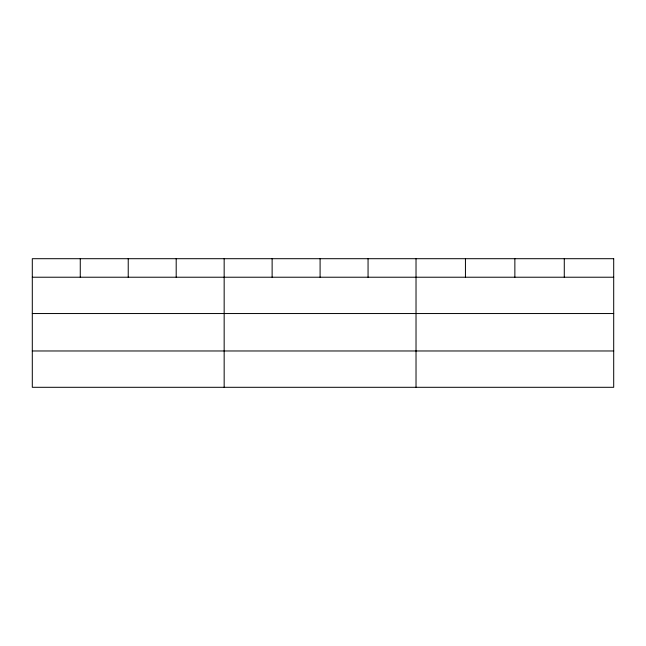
<?xml version="1.0" encoding="UTF-8"?>
<svg xmlns="http://www.w3.org/2000/svg" width="646" height="646" viewBox="0 0 646 646"><rect width="100%" height="100%" fill="white"/><g stroke="black" fill="none" stroke-linecap="round" stroke-linejoin="round"><path stroke-width="0.97" d="M32.3 277.223L613.7 277.223M32.3 313.544L613.7 313.544M32.3 350.972L613.7 350.972M564.281 258.699L564.281 277.223M514.862 258.699L514.862 277.223M465.443 258.699L465.443 277.223M416.024 258.699L416.024 387.301M368.058 258.699L368.058 277.223M320.093 258.699L320.093 277.223M272.127 258.699L272.127 277.223M224.162 258.699L224.162 387.301M176.196 258.699L176.196 277.223M128.231 258.699L128.231 277.223M80.266 258.699L80.266 277.223M613.7 258.699L32.3 258.699L32.3 387.301L613.7 387.301L613.7 258.699"/></g></svg>
